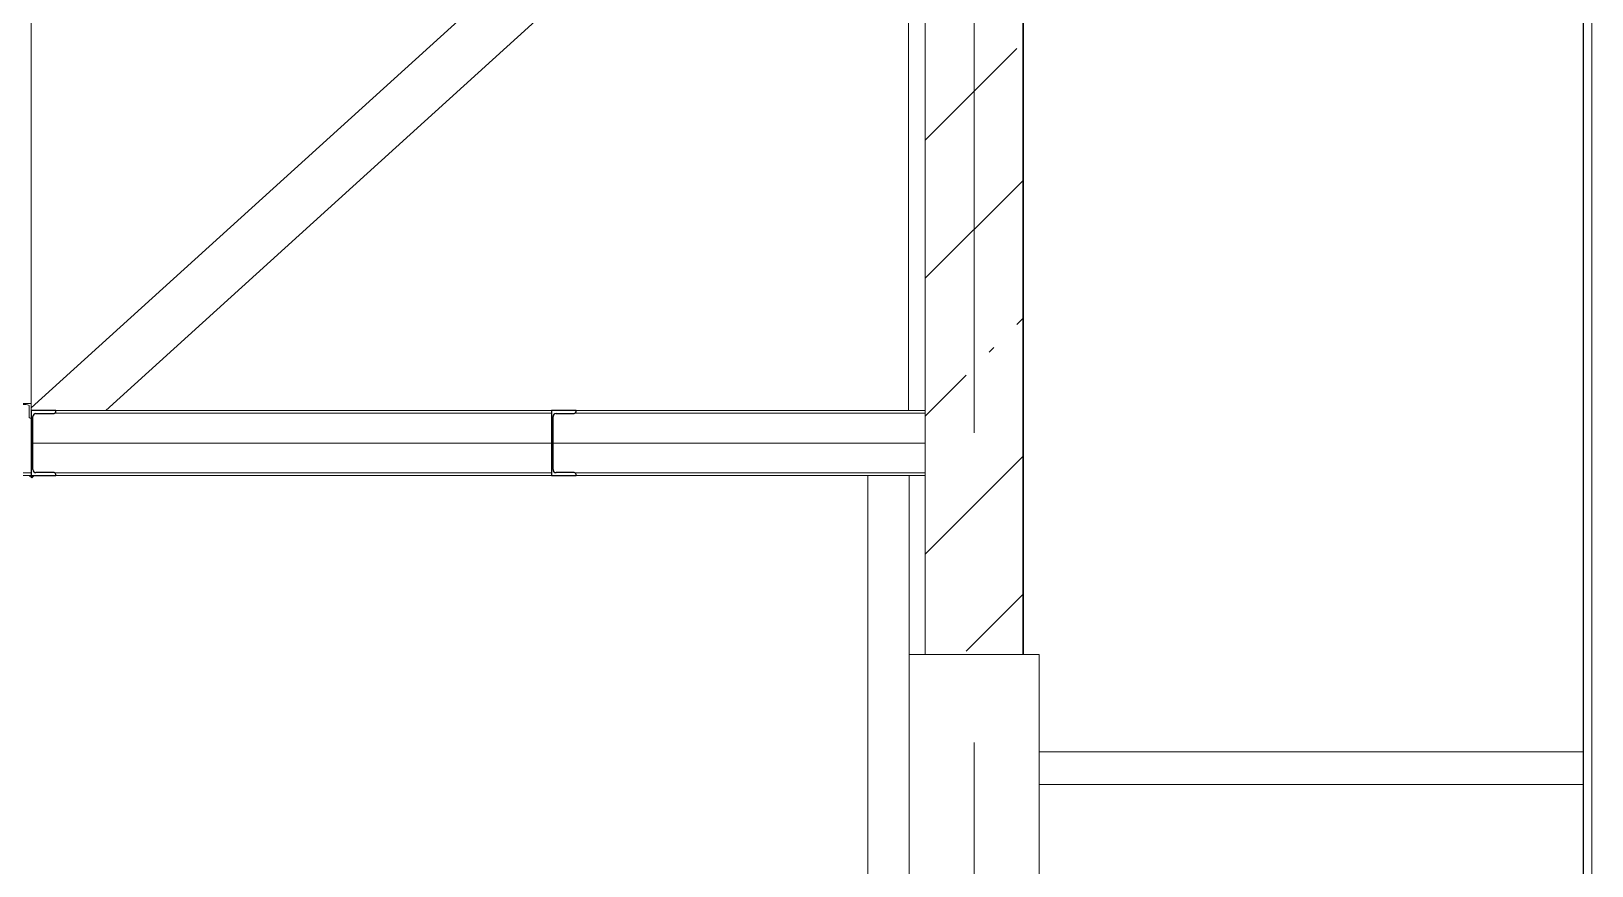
# Model space of a CAD drawing. Header units: millimetres. Extents: x 51154 to 151340, y -24069 to 30962.
# Drawn here: x 69032 to 73832, y 20650 to 23217 of the extents above; entities that cross this region are included whole.
import ezdxf

# ---------------------------------------------------------------- set-up
doc = ezdxf.new("R2010")
doc.units = ezdxf.units.MM
doc.linetypes.add('Осевые', pattern=[6350, 1270, -952.5, 3175, -952.5])
for name, color, linetype, lineweight in [('Каркас несущий', 7, 'Continuous', 9), ('Каркас несущий-1', 7, 'Continuous', 25), ('Общие ребра', 7, 'Continuous', 9), ('Отделка 2 _5_-1', 7, 'Continuous', 9), ('Перекрытия', 7, 'Continuous', 9), ('Стены', 7, 'Continuous', 9), ('Структура _1_', 7, 'Continuous', 18), ('Штриховка разреза-2', 7, 'Continuous', 9)]:
    doc.layers.add(name, color=color, linetype=linetype, lineweight=lineweight)
doc.layers.add('Оси-3', color=7, linetype='Осевые', lineweight=9, true_color=0xaaaaaa)

# ---------------------------------------------------------------- blocks, each defined once
blk = doc.blocks.new('Уголки стальные горячекатанные равнополочные ГОСТ 8509-93 - L100x8-420689-Разрез 1-1')
at = {"layer": 'Каркас несущий'}
for p, q in [((70631.6, 21950), (69036.8, 21950)), ((69036.8, 21950), (70631.6, 21950)), ((71781.6, 21950), (70636.8, 21950)), ((70636.8, 21950), (71781.6, 21950)), ((71781.6, 21948.8), (71781.6, 21946)), ((71781.6, 21946), (71781.6, 21870)), ((71781.6, 21850), (57481.6, 21850)), ((69031.9, 21858), (67502.7, 21858)), ((70631.9, 21858), (69102.7, 21858)), ((71781.6, 21858), (70702.7, 21858)), ((71781.6, 21870), (71781.6, 21858)), ((71781.6, 21856.8), (71781.6, 21854)), ((71781.6, 21854), (71781.6, 21850))]:
    blk.add_line(p, q, dxfattribs=at)
blk = doc.blocks.new('Уголки стальные горячекатанные равнополочные ГОСТ 8509-93 - L100x8-420690-Разрез 1-1')
at = {"layer": 'Каркас несущий'}
for p, q in [((69031.6, 22050), (71781.6, 22050)), ((69102.7, 22042), (70631.6, 22042)), ((70702.7, 22042), (71781.6, 22042)), ((71781.6, 22050), (71781.6, 22046)), ((71781.6, 22046), (71781.6, 22043.2)), ((71781.6, 22042), (71781.6, 22030)), ((71781.6, 22030), (71781.6, 21954)), ((69036.8, 21950), (70631.6, 21950)), ((70631.6, 21950), (69036.8, 21950)), ((70636.8, 21950), (71781.6, 21950)), ((71781.6, 21950), (70636.8, 21950)), ((71781.6, 21954), (71781.6, 21951.2))]:
    blk.add_line(p, q, dxfattribs=at)
blk = doc.blocks.new('Швеллеры стальные горячекатанные ГОСТ 8240-97_П_ - 20П-438497-Разрез 1-1')
at = {"layer": 'Каркас несущий-1'}
for p, q in [((58707.6, 22050), (58631.6, 22050)), ((58631.6, 22050), (58631.6, 21850)), ((58646.3, 22041), (58702.1, 22041)), ((58707.6, 22046.5), (58707.6, 22050)), ((58636.8, 21868.5), (58636.8, 22031.5)), ((58631.6, 21850), (58707.6, 21850)), ((58702.1, 21859), (58646.3, 21859)), ((58707.6, 21850), (58707.6, 21853.5))]:
    blk.add_line(p, q, dxfattribs=at)
for centre, radius, start, end in [((58646.3, 22031.5), 9.5, 90, 180), ((58702.1, 22046.5), 5.5, 270, 0), ((58646.3, 21868.5), 9.5, 180, 270), ((58702.1, 21853.5), 5.5, 0, 90)]:
    blk.add_arc(centre, radius, start, end, dxfattribs=at)
blk = doc.blocks.new('Уголки стальные горячекатанные равнополочные ГОСТ 8509-93 - L75x6-442098-Разрез 1-1')
at = {"layer": 'Каркас несущий'}
for p, q in [((68956.6, 24666.5), (69031.6, 24666.5)), ((68956.6, 24666.5), (68956.6, 24480)), ((69031.6, 24480), (69031.6, 24666.5)), ((68956.6, 24470), (68956.6, 22072.2)), ((69031.6, 22072.2), (69031.6, 24470)), ((69031.6, 22072.2), (68956.6, 22072.2)), ((68956.6, 22072.2), (68956.6, 22070.3)), ((68959.6, 22068.5), (69016.6, 22068.5)), ((69025.6, 22063), (69025.6, 22028.5)), ((69031.6, 22026.6), (69031.6, 22072.2)), ((69028.6, 22026.6), (69031.6, 22026.6))]:
    blk.add_line(p, q, dxfattribs=at)
for centre, major_axis, start_param, end_param in [((68959.6, 22070.3), (3, 0), 3.141593, 4.712389), ((69016.6, 22063), (9, 0), 0, 1.570796), ((69028.6, 22028.5), (3, 0), 3.141593, 4.712389)]:
    blk.add_ellipse(centre, major_axis=major_axis, ratio=0.606964, start_param=start_param, end_param=end_param, dxfattribs=at)

msp = doc.modelspace()

# ---------------------------------------------------------------- hatches: boundary and pattern name
at = {"layer": 'Штриховка разреза-2'}
h = msp.add_hatch(dxfattribs=at)
h.set_pattern_fill('FP_2', color=256, style=0, pattern_type=2)
h.set_pattern_definition([(45, (99498.54, 6475), (-424.264, 424.264), [600, -100, 20, -100]), (45, (99498.54, 6899), (-424.264, 424.264), [])])
h.paths.add_polyline_path([(71781.6, 21300), (72081.6, 21300), (72081.6, 24850), (71781.6, 24850), (71781.6, 21385.5)], flags=0)

# ---------------------------------------------------------------- linework, layer by layer
at = {"layer": 'Каркас несущий'}
for p, q in [((71691.2, 24470), (69031.6, 22058)), ((69261, 22050), (71781.6, 24336)), ((69025.4, 21850), (69033.1, 21843.4)), ((69033.1, 21843.4), (69040.4, 21850))]:
    msp.add_line(p, q, dxfattribs=at)
at = {"layer": 'Каркас несущий', "flags": 128}
for points in [[(69033, 21849.4), (69033.1, 21846.6), (69033.1, 21843.4)], [(69033.1, 21843.4), (69033.1, 21846.6), (69033, 21849.4)], [(69033.1, 21843.4), (69033.1, 21846.6), (69033, 21849.4)], [(69033, 21849.4), (69033.1, 21846.6), (69033.1, 21843.4)]]:
    msp.add_lwpolyline(points, dxfattribs=at)
at = {"layer": 'Общие ребра'}
for p, q in [((73806.6, 16800), (73806.6, 24845)), ((73831.6, 16800), (73831.6, 24845))]:
    msp.add_line(p, q, dxfattribs=at)
at = {"layer": 'Оси-3'}
msp.add_line((71931.6, -22468.7), (71931.6, 29000), dxfattribs=at)
at = {"layer": 'Отделка 2 _5_-1'}
msp.add_line((73804.6, 24845), (73804.6, 16800), dxfattribs=at)
at = {"layer": 'Перекрытия'}
for p, q in [((72131.6, 20900), (73804.6, 20900)), ((73804.6, 20900), (72131.6, 20900))]:
    msp.add_line(p, q, dxfattribs=at)
at = {"layer": 'Стены'}
for p, q in [((72083.6, 24470), (72083.6, 21300)), ((71729.6, 24288.9), (71729.6, 22050)), ((71729.6, 22050), (71729.6, 24288.9)), ((71731.6, 21850), (69040.4, 21850)), ((69040.4, 21850), (71729.6, 21850)), ((71604.6, 21850), (69040.4, 21850)), ((71604.6, 17700.1), (71604.6, 21850)), ((71729.6, 21850), (71781.6, 21850)), ((71731.6, 17699.6), (71731.6, 21850)), ((71781.6, 21850), (71731.6, 21850)), ((71731.6, 21850), (71731.6, 17699.6)), ((72131.6, 21300), (71731.6, 21300)), ((71731.6, 21300), (71731.6, 17699.6)), ((72131.6, 16800), (72131.6, 21300)), ((72131.6, 21000), (73804.6, 21000)), ((72131.6, 20900), (73804.6, 20900))]:
    msp.add_line(p, q, dxfattribs=at)
at = {"layer": 'Структура _1_'}
for p, q in [((71781.6, 24850), (71781.6, 21300)), ((72081.6, 21300), (72081.6, 24850)), ((71781.6, 21300), (72081.6, 21300))]:
    msp.add_line(p, q, dxfattribs=at)

# ---------------------------------------------------------------- block references
at = {"layer": 'Каркас несущий'}
for name, p in [('Уголки стальные горячекатанные равнополочные ГОСТ 8509-93 - L75x6-442098-Разрез 1-1', (0, 0)), ('Уголки стальные горячекатанные равнополочные ГОСТ 8509-93 - L100x8-420690-Разрез 1-1', (0, 0)), ('Швеллеры стальные горячекатанные ГОСТ 8240-97_П_ - 20П-438497-Разрез 1-1', (10400, 0)), ('Швеллеры стальные горячекатанные ГОСТ 8240-97_П_ - 20П-438497-Разрез 1-1', (12000, 0)), ('Уголки стальные горячекатанные равнополочные ГОСТ 8509-93 - L100x8-420689-Разрез 1-1', (0, 0))]:
    msp.add_blockref(name, p, dxfattribs=at)

doc.saveas('drawing.dxf')
